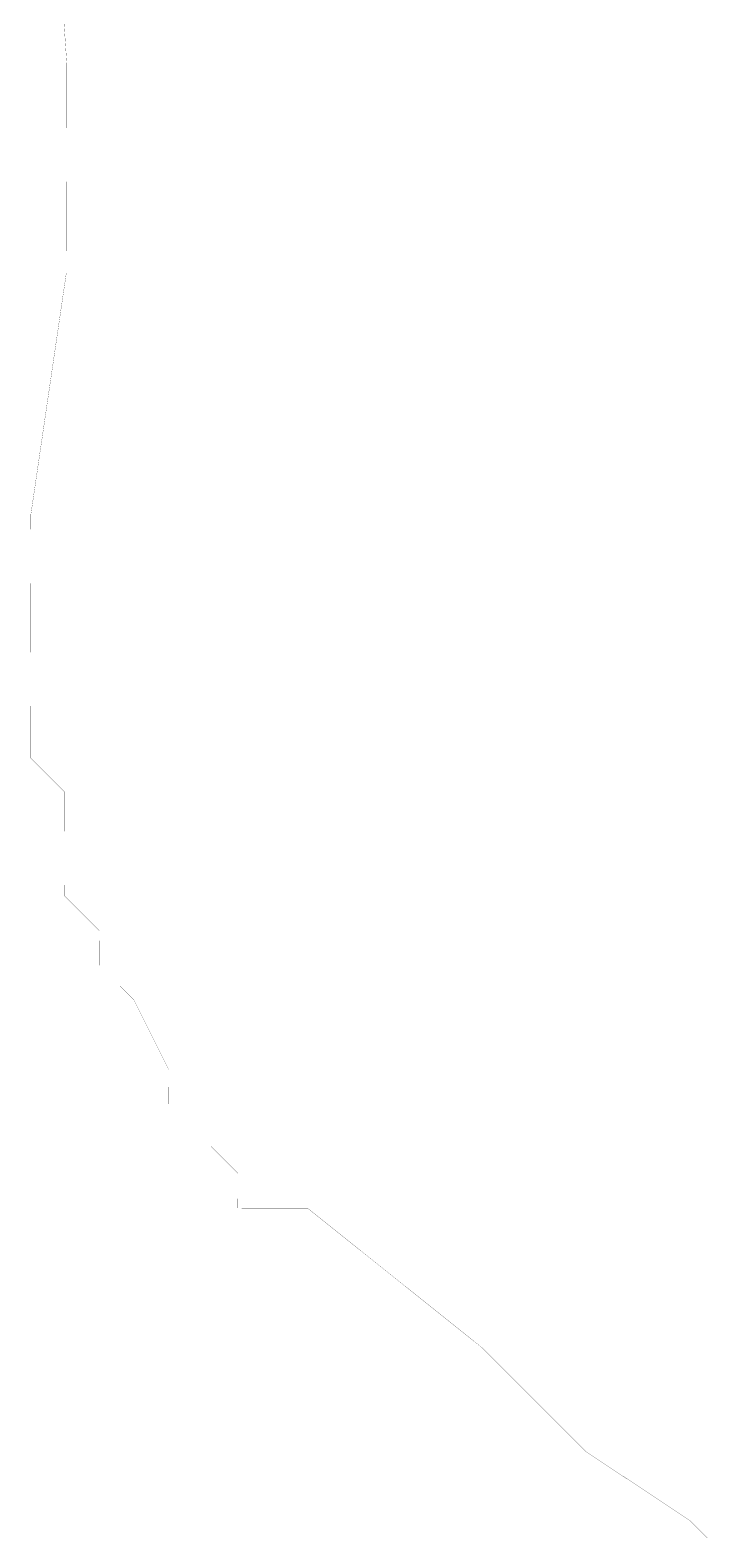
# Model space of a CAD drawing. Header units: metres. Extents: x 561401 to 594056, y 8460144 to 8508504.
# Drawn here: x 575738 to 576478, y 8494245 to 8495844 of the extents above; entities that cross this region are included whole.
import ezdxf

# ---------------------------------------------------------------- set-up
doc = ezdxf.new("R2010")
doc.units = ezdxf.units.M
doc.layers.add('1.2. AFECTADOS BASE GRAFICA SUNARP', color=150, linetype='Continuous')

msp = doc.modelspace()

# ---------------------------------------------------------------- linework, layer by layer
at = {"layer": '1.2. AFECTADOS BASE GRAFICA SUNARP', "color": 64, "linetype": 'Continuous', "lineweight": -3, "const_width": 0.2}
for points in [[(575741.5, 8496323.3), (575777.1, 8495806.5), (575776.5, 8495585.1), (575738.6, 8495326.8), (575738.3, 8495216.1), (575738.2, 8495179.2), (575738, 8495105.4), (575737.9, 8495068.5), (575774.9, 8495031.5), (575774.8, 8494994.6), (575774.7, 8494957.7), (575774.6, 8494920.8), (575811.6, 8494883.8), (575811.5, 8494846.8), (575848.6, 8494809.8), (575885.5, 8494735.9), (575885.4, 8494699), (575922.4, 8494662), (575959.4, 8494625), (575959.3, 8494588.1), (575996.5, 8494588), (576033.6, 8494587.9), (576218.9, 8494439.7), (576330, 8494328.7), (576441.2, 8494254.6), (576478.2, 8494217.5)], [(576478.2, 8494217.5), (576441.2, 8494254.6), (576330, 8494328.7), (576218.9, 8494439.7), (576033.6, 8494587.9), (575996.5, 8494588), (575959.3, 8494588.1), (575959.4, 8494625), (575922.4, 8494662), (575885.4, 8494699), (575885.5, 8494735.9), (575848.6, 8494809.8), (575811.5, 8494846.8), (575811.6, 8494883.8), (575774.6, 8494920.8), (575774.7, 8494957.7), (575774.8, 8494994.6), (575774.9, 8495031.5), (575737.9, 8495068.5), (575738, 8495105.4), (575738.2, 8495179.2), (575738.3, 8495216.1), (575738.6, 8495326.8), (575776.5, 8495585.1), (575777.1, 8495806.5), (575741.5, 8496323.3)]]:
    msp.add_lwpolyline(points, dxfattribs=at)

doc.saveas('drawing.dxf')
